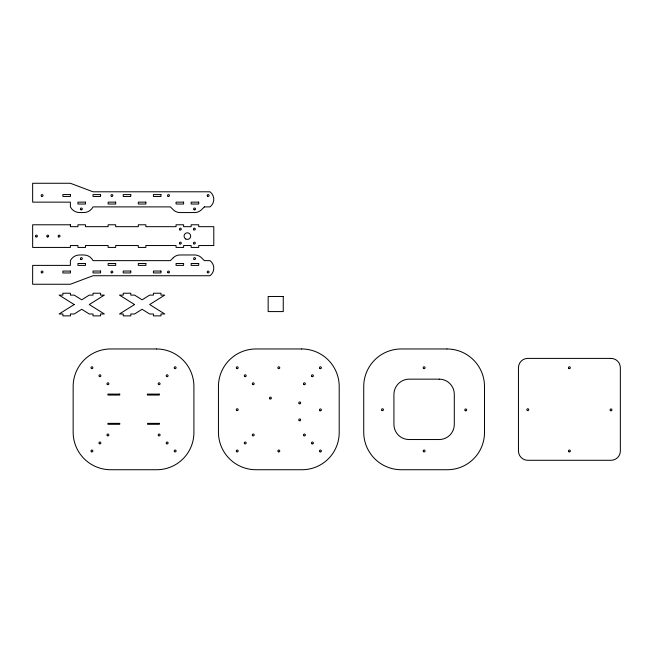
<?xml version="1.0" encoding="UTF-8"?>
<svg xmlns="http://www.w3.org/2000/svg" width="653" height="653" viewBox="0 0 653 653"><rect width="100%" height="100%" fill="white"/><g stroke="black" fill="none" stroke-linecap="round" stroke-linejoin="round"><path stroke-width="0.98" d="M204.356 206.887L201.524 209.719A9.664 9.664 0 0 1 194.692 212.551L180.057 212.551A9.664 9.664 0 0 1 173.225 209.719L170.392 206.887L93.028 206.887A10.285 10.285 0 0 1 83.592 212.551L79.821 212.551A10.285 10.285 0 0 1 70.385 206.887L70.385 202.144L32.65 202.144L32.65 183.273L70.385 183.273L93.028 191.794L210.021 191.794A9.436 9.436 0 0 1 210.021 206.887L204.356 206.887M173.225 257.804L170.392 260.637L93.028 260.637A10.285 10.285 0 0 0 83.592 254.972L79.821 254.972A10.285 10.285 0 0 0 70.385 260.637L70.385 265.387L32.65 265.387L32.65 284.251L70.385 284.251L93.028 275.729L210.021 275.729A9.436 9.436 0 0 0 210.021 260.637L204.356 260.637L201.524 257.804A9.664 9.664 0 0 0 194.692 254.972L180.057 254.972A9.664 9.664 0 0 0 173.225 257.804M74.181 304.551L59.105 313.987L62.876 313.987L62.876 315.872L70.426 315.872L70.426 313.987L74.197 313.987L81.731 309.277L89.257 313.987L93.028 313.987L93.028 315.872L100.578 315.872L100.578 313.987L104.349 313.987L89.273 304.551L104.349 295.115L100.578 295.115L100.578 293.23L93.028 293.23L93.028 295.115L89.257 295.115L81.731 299.825L74.197 295.115L70.426 295.115L70.426 293.23L62.876 293.23L62.876 295.115L59.105 295.115L74.181 304.551M134.559 304.551L119.483 313.987L123.262 313.987L123.262 315.872L130.804 315.872L130.804 313.987L134.583 313.987L142.109 309.277L149.635 313.987L153.414 313.987L153.414 315.872L160.956 315.872L160.956 313.987L164.736 313.987L149.659 304.551L164.736 295.115L160.956 295.115L160.956 293.23L153.414 293.23L153.414 295.115L149.635 295.115L142.109 299.825L134.583 295.115L130.804 295.115L130.804 293.23L123.262 293.23L123.262 295.115L119.483 295.115L134.559 304.551M70.426 194.561L62.876 194.561L62.876 196.447L70.426 196.447L70.426 194.561M100.578 194.594L93.028 194.594L93.028 196.48L100.578 196.48L100.578 194.594M130.771 194.594L123.221 194.594L123.221 196.48L130.771 196.48L130.771 194.594M160.956 194.594L153.414 194.594L153.414 196.48L160.956 196.48L160.956 194.594M85.486 202.144L77.936 202.144L77.936 204.03L85.486 204.03L85.486 202.144M115.671 202.144L108.129 202.144L108.129 204.03L115.671 204.03L115.671 202.144M145.864 202.144L138.314 202.144L138.314 204.03L145.864 204.03L145.864 202.144M183.599 202.144L176.057 202.144L176.057 204.03L183.599 204.03L183.599 202.144M198.7 202.144L191.149 202.144L191.149 204.03L198.7 204.03L198.7 202.144M70.385 224.779L32.65 224.779L32.65 247.43L70.385 247.43L70.385 245.536L77.936 245.536L77.936 247.43L85.486 247.43L85.486 245.536L108.129 245.536L108.129 247.43L115.671 247.43L115.671 245.536L138.314 245.536L138.314 247.43L145.864 247.43L145.864 245.536L176.057 245.536L176.057 247.43L183.599 247.43L183.599 245.536L191.149 245.536L191.149 247.43L198.7 247.43L198.7 245.536L213.792 245.536L213.792 226.673L198.7 226.673L198.7 224.779L191.149 224.779L191.149 226.673L183.599 226.673L183.599 224.779L176.057 224.779L176.057 226.673L145.864 226.673L145.864 224.779L138.314 224.779L138.314 226.673L115.671 226.673L115.671 224.779L108.129 224.779L108.129 226.673L85.486 226.673L85.486 224.779L77.936 224.779L77.936 226.673L70.385 226.673L70.385 224.779M85.486 263.494L77.936 263.494L77.936 265.387L85.486 265.387L85.486 263.494M115.671 263.494L108.129 263.494L108.129 265.387L115.671 265.387L115.671 263.494M145.864 263.494L138.314 263.494L138.314 265.387L145.864 265.387L145.864 263.494M183.599 263.494L176.057 263.494L176.057 265.387L183.599 265.387L183.599 263.494M198.7 263.494L191.149 263.494L191.149 265.387L198.7 265.387L198.7 263.494M100.578 271.044L93.028 271.044L93.028 272.93L100.578 272.93L100.578 271.044M130.771 271.044L123.221 271.044L123.221 272.93L130.771 272.93L130.771 271.044M160.956 271.044L153.414 271.044L153.414 272.93L160.956 272.93L160.956 271.044M70.426 271.077L62.876 271.077L62.876 272.962L70.426 272.962L70.426 271.077M283.255 296.478L268.154 296.478L268.154 311.579L283.255 311.579L283.255 296.478M156.385 348.963L110.675 348.963A37.531 37.531 0 0 0 73.152 386.494L73.152 432.196A37.531 37.531 0 0 0 110.675 469.727L156.744 469.727A37.164 37.164 0 0 0 193.908 432.564L193.908 386.494A37.531 37.531 0 0 0 156.385 348.963M301.67 348.963L255.968 348.963A37.531 37.531 0 0 0 218.445 386.494L218.445 432.196A37.531 37.531 0 0 0 255.968 469.727L302.037 469.727A37.164 37.164 0 0 0 339.201 432.564L339.201 386.494A37.531 37.531 0 0 0 301.67 348.963M446.962 348.963L401.26 348.963A37.531 37.531 0 0 0 363.729 386.494L363.729 432.196A37.531 37.531 0 0 0 401.26 469.727L447.329 469.727A37.164 37.164 0 0 0 484.493 432.564L484.493 386.494A37.531 37.531 0 0 0 446.962 348.963M611.02 358.399L527.616 358.399A9.33 9.33 0 0 0 518.458 367.729L518.458 450.994A9.297 9.297 0 0 0 527.616 460.292L611.02 460.292A9.281 9.281 0 0 0 620.35 451.011L620.35 367.729A9.33 9.33 0 0 0 611.02 358.399M439.208 379.156L409.251 379.156A15.329 15.329 0 0 0 393.922 394.485L393.922 424.442A15.092 15.092 0 0 0 409.015 439.534L439.208 439.534A15.092 15.092 0 0 0 454.3 424.442L454.3 394.249A15.092 15.092 0 0 0 439.208 379.156M119.719 394.11L107.925 394.11L107.925 395.057L119.719 395.057L119.719 394.11M159.185 394.11L147.39 394.11L147.39 395.057L159.185 395.057L159.185 394.11M119.719 423.364L107.925 423.364L107.925 424.303L119.719 424.303L119.719 423.364M159.34 423.364L147.545 423.364L147.545 424.303L159.34 424.303L159.34 423.364M179.901 229.913A0.947 0.947 0 0 0 181.314 229.097A0.947 0.947 0 0 0 179.901 228.281A0.947 0.947 0 0 0 179.901 229.913M193.712 243.773A0.947 0.947 0 0 0 195.288 243.357A0.947 0.947 0 0 0 194.137 242.198A0.947 0.947 0 0 0 193.712 243.773M185.721 238.965A3.306 3.306 0 0 0 190.676 236.1A3.306 3.306 0 0 0 185.721 233.243A3.306 3.306 0 0 0 185.721 238.965M193.712 229.766A0.947 0.947 0 0 0 195.288 229.342A0.947 0.947 0 0 0 194.137 228.191A0.947 0.947 0 0 0 193.712 229.766M179.901 243.928A0.947 0.947 0 0 0 181.314 243.112A0.947 0.947 0 0 0 179.901 242.296A0.947 0.947 0 0 0 179.901 243.928M41.612 272.807A0.947 0.947 0 0 0 43.025 271.991A0.947 0.947 0 0 0 41.612 271.175A0.947 0.947 0 0 0 41.612 272.807M207.466 272.66A0.947 0.947 0 0 0 209.042 272.244A0.947 0.947 0 0 0 207.891 271.085A0.947 0.947 0 0 0 207.466 272.66M166.678 443.787A0.947 0.947 0 0 0 168.099 442.971A0.947 0.947 0 0 0 166.678 442.154A0.947 0.947 0 0 0 166.678 443.787M158.475 435.633A0.947 0.947 0 0 0 160.058 435.208A0.947 0.947 0 0 0 158.899 434.049A0.947 0.947 0 0 0 158.475 435.633M174.49 451.639A0.947 0.947 0 0 0 176.065 451.215A0.947 0.947 0 0 0 174.914 450.064A0.947 0.947 0 0 0 174.49 451.639M91.444 451.778A0.947 0.947 0 0 0 92.857 450.962A0.947 0.947 0 0 0 91.444 450.146A0.947 0.947 0 0 0 91.444 451.778M99.256 443.624A0.947 0.947 0 0 0 100.831 443.199A0.947 0.947 0 0 0 99.672 442.048A0.947 0.947 0 0 0 99.256 443.624M107.255 435.616A0.947 0.947 0 0 0 108.839 435.2A0.947 0.947 0 0 0 107.68 434.041A0.947 0.947 0 0 0 107.255 435.616M158.663 384.56A0.947 0.947 0 0 0 160.083 383.744A0.947 0.947 0 0 0 158.663 382.927A0.947 0.947 0 0 0 158.663 384.56M166.67 376.552A0.947 0.947 0 0 0 168.082 375.736A0.947 0.947 0 0 0 166.67 374.92A0.947 0.947 0 0 0 166.67 376.552M174.482 368.398A0.947 0.947 0 0 0 176.057 367.974A0.947 0.947 0 0 0 174.906 366.823A0.947 0.947 0 0 0 174.482 368.398M107.255 384.413A0.947 0.947 0 0 0 108.839 383.988A0.947 0.947 0 0 0 107.68 382.829A0.947 0.947 0 0 0 107.255 384.413M99.444 376.552A0.947 0.947 0 0 0 100.864 375.736A0.947 0.947 0 0 0 99.444 374.92A0.947 0.947 0 0 0 99.444 376.552M91.444 368.545A0.947 0.947 0 0 0 92.857 367.729A0.947 0.947 0 0 0 91.444 366.913A0.947 0.947 0 0 0 91.444 368.545M47.277 236.892A0.947 0.947 0 0 0 48.689 236.076A0.947 0.947 0 0 0 47.277 235.26A0.947 0.947 0 0 0 47.277 236.892M58.599 236.892A0.947 0.947 0 0 0 60.011 236.076A0.947 0.947 0 0 0 58.599 235.26A0.947 0.947 0 0 0 58.599 236.892M35.956 236.892A0.947 0.947 0 0 0 37.368 236.076A0.947 0.947 0 0 0 35.956 235.26A0.947 0.947 0 0 0 35.956 236.892M111.426 272.807A0.947 0.947 0 0 0 112.847 271.991A0.947 0.947 0 0 0 111.426 271.175A0.947 0.947 0 0 0 111.426 272.807M167.837 272.652A0.947 0.947 0 0 0 169.421 272.236A0.947 0.947 0 0 0 168.262 271.077A0.947 0.947 0 0 0 167.837 272.652M80.899 259.388A0.947 0.947 0 0 0 82.311 258.572A0.947 0.947 0 0 0 80.899 257.755A0.947 0.947 0 0 0 80.899 259.388M194.112 259.388A0.947 0.947 0 0 0 195.525 258.572A0.947 0.947 0 0 0 194.112 257.755A0.947 0.947 0 0 0 194.112 259.388M311.971 443.787A0.947 0.947 0 0 0 313.383 442.971A0.947 0.947 0 0 0 311.971 442.154A0.947 0.947 0 0 0 311.971 443.787M303.955 384.56A0.947 0.947 0 0 0 305.367 383.744A0.947 0.947 0 0 0 303.955 382.927A0.947 0.947 0 0 0 303.955 384.56M319.978 451.794A0.947 0.947 0 0 0 321.39 450.97A0.947 0.947 0 0 0 319.978 450.154A0.947 0.947 0 0 0 319.978 451.794M244.54 443.624A0.947 0.947 0 0 0 246.124 443.199A0.947 0.947 0 0 0 244.965 442.048A0.947 0.947 0 0 0 244.54 443.624M303.767 435.633A0.947 0.947 0 0 0 305.351 435.208A0.947 0.947 0 0 0 304.192 434.049A0.947 0.947 0 0 0 303.767 435.633M252.548 435.616A0.947 0.947 0 0 0 254.131 435.2A0.947 0.947 0 0 0 252.972 434.041A0.947 0.947 0 0 0 252.548 435.616M311.963 376.552A0.947 0.947 0 0 0 313.375 375.736A0.947 0.947 0 0 0 311.963 374.92A0.947 0.947 0 0 0 311.963 376.552M319.97 368.545A0.947 0.947 0 0 0 321.382 367.729A0.947 0.947 0 0 0 319.97 366.913A0.947 0.947 0 0 0 319.97 368.545M236.737 368.545A0.947 0.947 0 0 0 238.149 367.729A0.947 0.947 0 0 0 236.737 366.913A0.947 0.947 0 0 0 236.737 368.545M252.744 384.56A0.947 0.947 0 0 0 254.156 383.744A0.947 0.947 0 0 0 252.744 382.927A0.947 0.947 0 0 0 252.744 384.56M244.736 376.552A0.947 0.947 0 0 0 246.157 375.736A0.947 0.947 0 0 0 244.736 374.92A0.947 0.947 0 0 0 244.736 376.552M236.737 451.778A0.947 0.947 0 0 0 238.149 450.962A0.947 0.947 0 0 0 236.737 450.146A0.947 0.947 0 0 0 236.737 451.778M299.245 403.701A0.947 0.947 0 0 0 300.666 402.885A0.947 0.947 0 0 0 299.245 402.068A0.947 0.947 0 0 0 299.245 403.701M299.245 420.687A0.947 0.947 0 0 0 300.666 419.871A0.947 0.947 0 0 0 299.245 419.055A0.947 0.947 0 0 0 299.245 420.687M269.95 398.885A0.947 0.947 0 0 0 271.362 398.069A0.947 0.947 0 0 0 269.95 397.253A0.947 0.947 0 0 0 269.95 398.885M278.349 368.545A0.947 0.947 0 0 0 279.762 367.729A0.947 0.947 0 0 0 278.349 366.913A0.947 0.947 0 0 0 278.349 368.545M319.97 410.704A0.947 0.947 0 0 0 321.39 409.888A0.947 0.947 0 0 0 319.97 409.072A0.947 0.947 0 0 0 319.97 410.704M278.349 451.786A0.947 0.947 0 0 0 279.762 450.97A0.947 0.947 0 0 0 278.349 450.154A0.947 0.947 0 0 0 278.349 451.786M236.737 410.508A0.947 0.947 0 0 0 238.149 409.692A0.947 0.947 0 0 0 236.737 408.876A0.947 0.947 0 0 0 236.737 410.508M41.612 196.357A0.947 0.947 0 0 0 43.025 195.533A0.947 0.947 0 0 0 41.612 194.716A0.947 0.947 0 0 0 41.612 196.357M111.426 196.357A0.947 0.947 0 0 0 112.847 195.533A0.947 0.947 0 0 0 111.426 194.716A0.947 0.947 0 0 0 111.426 196.357M207.466 196.194A0.947 0.947 0 0 0 209.042 195.769A0.947 0.947 0 0 0 207.891 194.618A0.947 0.947 0 0 0 207.466 196.194M80.899 209.776A0.947 0.947 0 0 0 82.311 208.952A0.947 0.947 0 0 0 80.899 208.136A0.947 0.947 0 0 0 80.899 209.776M168.033 196.357A0.947 0.947 0 0 0 169.453 195.533A0.947 0.947 0 0 0 168.033 194.716A0.947 0.947 0 0 0 168.033 196.357M194.112 209.776A0.947 0.947 0 0 0 195.525 208.952A0.947 0.947 0 0 0 194.112 208.136A0.947 0.947 0 0 0 194.112 209.776M465.263 410.704A0.947 0.947 0 0 0 466.675 409.888A0.947 0.947 0 0 0 465.263 409.072A0.947 0.947 0 0 0 465.263 410.704M382.021 410.508A0.947 0.947 0 0 0 383.442 409.692A0.947 0.947 0 0 0 382.021 408.876A0.947 0.947 0 0 0 382.021 410.508M423.446 451.639A0.947 0.947 0 0 0 425.021 451.215A0.947 0.947 0 0 0 423.87 450.056A0.947 0.947 0 0 0 423.446 451.639M423.642 368.545A0.947 0.947 0 0 0 425.054 367.729A0.947 0.947 0 0 0 423.642 366.913A0.947 0.947 0 0 0 423.642 368.545M568.934 368.545A0.947 0.947 0 0 0 570.347 367.729A0.947 0.947 0 0 0 568.934 366.913A0.947 0.947 0 0 0 568.934 368.545M610.555 410.704A0.947 0.947 0 0 0 611.967 409.888A0.947 0.947 0 0 0 610.555 409.072A0.947 0.947 0 0 0 610.555 410.704M568.934 451.786A0.947 0.947 0 0 0 570.347 450.97A0.947 0.947 0 0 0 568.934 450.154A0.947 0.947 0 0 0 568.934 451.786M527.314 410.508A0.947 0.947 0 0 0 528.734 409.692A0.947 0.947 0 0 0 527.314 408.876A0.947 0.947 0 0 0 527.314 410.508"/></g></svg>
